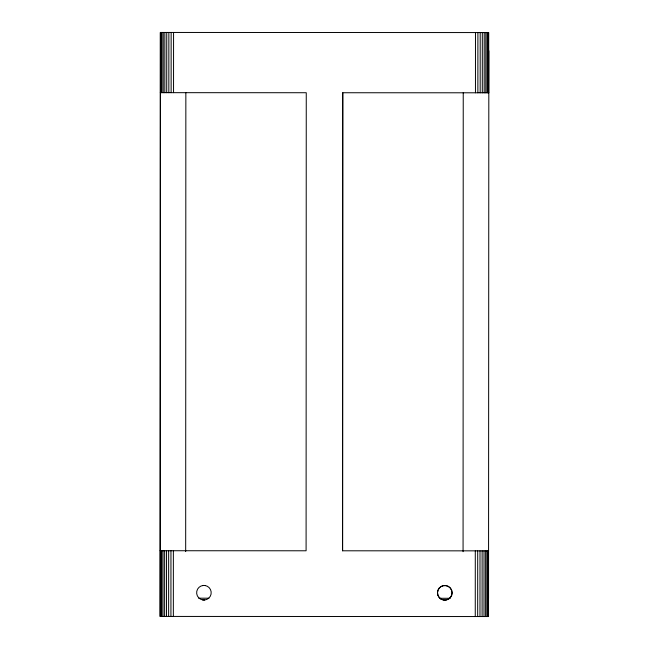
<?xml version="1.0" encoding="UTF-8"?>
<svg xmlns="http://www.w3.org/2000/svg" width="649" height="649" viewBox="0 0 649 649"><rect width="100%" height="100%" fill="white"/><g stroke="black" fill="none" stroke-linecap="round" stroke-linejoin="round"><path stroke-width="0.97" d="M160.173 616.428L160.392 32.45M160.733 616.428L160.757 550.733M160.936 92.669L160.96 32.45M161.698 616.428L161.723 550.733M161.901 92.677L161.925 32.45M163.004 616.428L163.029 550.733M163.215 92.677L163.24 32.45M164.627 616.428L164.651 550.733M164.83 92.677L164.854 32.45M166.517 616.428L166.542 550.733M166.72 92.677L166.744 32.45M168.635 616.428L168.659 550.733M168.837 92.677L168.862 32.45M170.93 616.428L170.955 550.733M171.133 92.677L171.149 32.45M173.348 616.436L173.372 550.733M173.543 92.677L173.567 32.458M185.679 551.593L185.849 92.645M488.616 550.855L342.583 550.798L342.753 92.742L488.786 92.799M342.591 550.798L342.761 92.742M463.07 551.699L463.24 92.75M475.263 616.542L475.295 550.847M475.466 92.791L475.482 32.564M477.68 616.55L477.705 550.847M477.875 92.791L477.899 32.572M479.976 616.55L480 550.847M480.171 92.791L480.195 32.572M482.102 616.55L482.126 550.847M482.296 92.791L482.312 32.572M483.992 616.55L484.016 550.847M484.186 92.791L484.211 32.572M485.614 616.55L485.639 550.855M485.809 92.791L485.825 32.572M486.92 616.55L486.945 550.855M487.115 92.791L487.139 32.572M487.886 616.55L487.91 550.855M488.08 92.791L488.105 32.572M488.519 550.855L488.535 616.55L160.133 616.428L160.352 32.45L488.713 32.572L488.689 92.799M488.543 598.297L488.835 50.825L488.08 50.825M160.295 92.669L306.263 92.726L306.093 550.782L160.125 550.733M198.724 598.191L208.864 598.2M439.973 598.281L450.155 598.289M203.096 585.463L205.011 585.503A7.301 7.301 0 0 1 204.54 599.992L202.577 599.903M204.743 599.976L202.829 599.936A7.301 7.301 0 0 1 203.307 585.447M203.259 585.447L205.165 585.536M441.117 599.132A7.301 7.301 0 0 0 452.069 592.813A7.301 7.301 0 0 0 441.166 586.485A7.301 7.301 0 0 0 441.117 599.132A7.301 7.301 0 0 0 452.118 592.813A7.301 7.301 0 0 0 441.117 586.485A7.301 7.301 0 0 0 441.166 599.132"/></g></svg>
